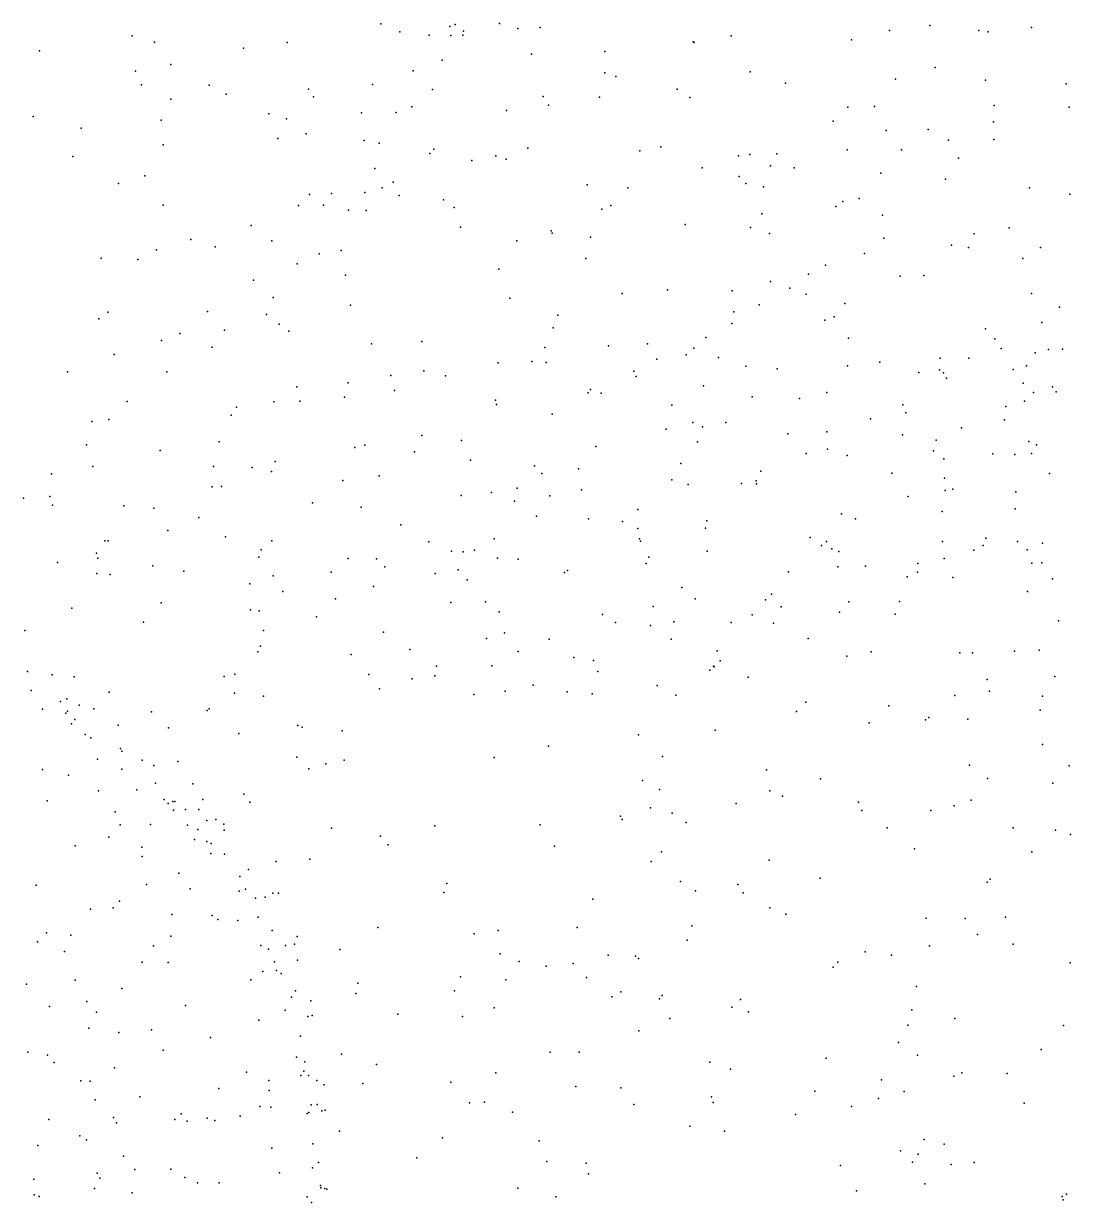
# Model space of a CAD drawing. Header units: metres. Extents: x -25 to 25, y -27.8 to 27.8.
# Drawn here: x 12.195 to 13.737, y 1.75 to 3.486 of the extents above; entities that cross this region are included whole.
import ezdxf

# ---------------------------------------------------------------- set-up
doc = ezdxf.new("R2010")
doc.units = ezdxf.units.M

msp = doc.modelspace()

# ---------------------------------------------------------------- linework, layer by layer
for p in [(12.7208, 3.4858, 10.1117), (12.7492, 3.4743, 14.1617), (12.8225, 3.4819, 12.4815), (12.8304, 3.4848, 14.8346), (12.8426, 3.4752, 5.0234), (12.8959, 3.4863, -14.5302), (12.923, 3.4791, 6.0265), (12.9557, 3.4805, 8.4957), (13.4705, 3.4762, 15.3723), (13.5296, 3.4837, 17.6411), (13.6018, 3.4762, 0.2903), (13.6157, 3.4742, 7.867), (13.6795, 3.4806, 17.0369), (12.3546, 3.4684, -15.1831), (12.3874, 3.4587, 13.2102), (12.5832, 3.4586, 9.5425), (12.7924, 3.4693, 21.2037), (12.8243, 3.4689, 8.6852), (12.8419, 3.4692, 5.2304), (13.1813, 3.4594, 11.1057), (13.1823, 3.4585, 10.8959), (13.2368, 3.4681, 11.8066), (13.4144, 3.4625, 5.9824), (12.2181, 3.446, 1.7493), (12.5187, 3.4501, 21.0878), (12.9427, 3.4412, -17.1318), (13.0511, 3.445, 12.1434), (12.4114, 3.4259, -14.3763), (12.8111, 3.4325, 1.1583), (13.5375, 3.4214, 6.0705), (12.3595, 3.4164, 3.6266), (12.7687, 3.4166, 14.3908), (13.0508, 3.4136, 10.3886), (13.0671, 3.4084, 6.0086), (13.2649, 3.4154, 8.2058), (13.4791, 3.4043, 21.1693), (12.3684, 3.3962, 21.0093), (12.468, 3.3956, 13.4447), (12.6145, 3.3898, 12.615), (12.7088, 3.3967, 5.4813), (12.797, 3.389, 14.5873), (13.1575, 3.3898, 11.4811), (13.3172, 3.3985, 15.3271), (13.6119, 3.403, 18.4655), (13.7306, 3.3974, -14.1996), (12.4114, 3.3749, 9.8482), (12.4932, 3.3822, 12.7485), (12.6217, 3.3782, 5.8715), (12.9601, 3.3791, 0.7265), (13.0432, 3.3779, 12.0032), (13.176, 3.3774, 10.6018), (12.5561, 3.3535, -17.1419), (12.6924, 3.3549, -14.7531), (12.7438, 3.3552, -14.3463), (12.7667, 3.3638, 8.8837), (12.9063, 3.3582, 14.9012), (12.9682, 3.366, 15.0812), (13.4088, 3.3632, 18.0963), (13.4484, 3.3641, 7.9284), (13.6246, 3.3656, 21.1313), (13.7348, 3.363, 9.5445), (12.2087, 3.3494, 20.9036), (12.3976, 3.344, 9.6472), (12.582, 3.346, 4.1145), (13.3871, 3.3427, -16.9851), (13.6236, 3.3416, 7.7196), (12.2797, 3.3322, -14.5852), (12.6109, 3.3241, 5.6196), (13.4656, 3.329, 18.4159), (13.5271, 3.3304, 17.6684), (12.4002, 3.3075, 1.5344), (12.5693, 3.317, 13.708), (12.6964, 3.3141, 21.181), (12.7183, 3.31, 4.8142), (12.7989, 3.3012, 8.6974), (12.9375, 3.3028, 10.1485), (13.1335, 3.3045, 10.2258), (13.408, 3.3003, 10.3918), (13.4881, 3.3001, 9.96), (13.557, 3.3143, 9.7788), (13.6238, 3.3156, 17.2678), (12.2672, 3.2905, 3.4985), (12.793, 3.2949, 6.0185), (12.8548, 3.2846, 21.2226), (12.8905, 3.2917, 0.0923), (12.9057, 3.2867, 12.1807), (13.1025, 3.2988, 11.7835), (13.248, 3.2914, 11.1881), (13.2645, 3.2933, 10.0868), (13.3042, 3.2945, 10.7325), (13.5718, 3.2878, 10.2737), (12.7123, 3.2726, 5.0078), (13.1941, 3.2739, 15.2859), (13.2949, 3.2767, 10.8995), (13.3299, 3.2738, -17.2189), (13.4574, 3.2657, 10.5828), (12.3346, 3.2507, 3.6462), (12.3734, 3.2619, 12.8322), (12.7392, 3.2529, 9.1174), (13.0251, 3.2489, -17.2609), (13.2488, 3.2612, 11.3748), (13.2585, 3.2509, 9.9117), (13.5526, 3.2569, 18.6185), (12.6161, 3.2346, -14.5432), (12.6485, 3.2358, 5.3603), (12.6975, 3.2372, 14.0284), (12.7227, 3.2445, -0.1024), (12.748, 3.233, 14.2332), (13.0849, 3.2444, 21.2274), (13.2848, 3.2459, 21.1924), (13.6764, 3.2443, 10.4562), (13.7357, 3.2352, 21.0643), (12.4005, 3.219, 20.9922), (12.5998, 3.2185, 4.3164), (12.6365, 3.2189, 5.878), (12.8131, 3.2264, 12.3283), (12.8289, 3.2151, 14.5825), (13.0596, 3.2183, 11.9096), (13.3913, 3.2168, 18.1501), (13.4016, 3.2241, 9.5692), (13.4256, 3.2286, 8.0249), (12.6731, 3.2116, 5.1541), (12.6993, 3.211, 10.0097), (13.0464, 3.2128, 15.1597), (13.282, 3.2059, 6.0262), (13.4599, 3.204, 10.8527), (12.5299, 3.1889, 21.0732), (12.8381, 3.1862, 8.823), (12.9717, 3.1808, 0.6578), (13.1692, 3.1902, 11.6809), (13.2655, 3.1861, 0.0439), (13.6468, 3.1855, 6.2527), (12.4412, 3.168, 13.555), (12.5605, 3.1662, 13.7915), (12.9213, 3.1661, 8.684), (12.9736, 3.1775, 0.4286), (13.0298, 3.1716, 9.9118), (13.2933, 3.1769, 8.266), (13.462, 3.1703, 18.7539), (13.5951, 3.1765, 7.9927), (12.3904, 3.1531, 3.7733), (12.4771, 3.1573, 12.6908), (12.6302, 3.1469, 4.9169), (12.6623, 3.1518, 12.5215), (13.4336, 3.1478, 15.3981), (13.5617, 3.16, 17.613), (13.5867, 3.1563, 21.0681), (13.6928, 3.1565, 10.7045), (12.3089, 3.1405, 20.8954), (12.3631, 3.1385, -17.0252), (12.5979, 3.1324, 4.717), (13.0228, 3.1402, 5.9508), (13.3761, 3.1304, 9.407), (13.6666, 3.1403, 18.98), (12.6691, 3.1158, 9.256), (12.895, 3.1243, 14.7292), (13.3509, 3.1172, 11.4225), (13.4858, 3.1144, 11.0597), (13.5207, 3.1151, 8.1446), (12.5332, 3.1083, 5.6276), (13.1435, 3.0941, -0.1308), (13.2387, 3.0927, 15.3168), (13.2948, 3.1064, 18.4603), (13.3235, 3.0966, 18.2523), (12.5626, 3.0826, 4.4194), (12.911, 3.082, 0.8775), (13.0766, 3.0888, 8.6365), (13.3477, 3.0876, 8.3955), (13.4047, 3.0741, 21.1133), (13.6797, 3.0886, 10.8632), (12.3188, 3.0613, 13.1525), (12.4655, 3.0622, 9.8766), (12.5527, 3.0578, 4.2629), (12.6763, 3.0717, 14.092), (12.9817, 3.0566, 9.7617), (13.2409, 3.0617, 8.5592), (13.2782, 3.072, 11.6114), (13.7208, 3.0684, 8.9853), (12.3055, 3.0514, 12.9824), (12.5711, 3.0434, 5.7874), (13.2382, 3.0445, 5.9691), (13.3749, 3.0496, 19.0497), (13.3888, 3.0545, 6.0474), (13.6947, 3.046, -17.2538), (12.4247, 3.0297, 12.779), (12.4905, 3.0347, 4.0183), (12.5853, 3.033, -17.1499), (12.9749, 3.0382, 12.1788), (13.1995, 3.0238, 11.7919), (13.4101, 3.0228, 17.9895), (13.6115, 3.0367, 17.5099), (13.6254, 3.0221, 11.0278), (12.398, 3.0192, 9.6165), (12.4727, 3.0094, 13.789), (12.7072, 3.0143, 14.2903), (12.7814, 3.0177, 1.0674), (12.9627, 3.009, 21.1909), (13.0562, 3.0117, 8.7948), (13.114, 3.0147, 11.9703), (13.182, 3.0081, 18.6541), (13.6346, 3.0075, 8.3833), (13.7046, 3.0061, 1.7539), (13.7253, 3.0068, 17.3653), (12.3279, 2.9986, 13.3592), (12.9435, 2.9883, 8.9345), (13.1277, 2.9919, -17.5161), (13.1706, 2.9985, 18.931), (13.2184, 2.9942, 9.412), (13.4562, 2.9874, 11.4172), (13.5451, 2.9934, 17.7092), (13.5871, 2.9936, 19.3502), (13.6848, 3.0014, 2.104), (12.2594, 2.9731, 3.6437), (12.4055, 2.9733, 1.3554), (12.7843, 2.9747, 0.0549), (12.8936, 2.9867, 0.2426), (12.9646, 2.9869, 14.8568), (13.0939, 2.9741, 18.7913), (13.2587, 2.9818, 19.2636), (13.3048, 2.9776, 9.2837), (13.4083, 2.9822, 19.4365), (13.5135, 2.9722, 9.0492), (13.5441, 2.9761, 6.1715), (13.5497, 2.972, -17.4413), (13.6523, 2.9765, 8.784), (13.6723, 2.9821, 6.3307), (12.6727, 2.9569, -0.6639), (12.7358, 2.9678, -17.3261), (12.8164, 2.9673, 9.1267), (13.097, 2.9662, 15.1352), (13.1961, 2.9525, 19.4156), (13.5541, 2.9639, 8.6036), (13.6673, 2.9564, 2.4201), (12.5971, 2.9511, 9.846), (12.6673, 2.936, 9.3399), (12.7412, 2.9456, 12.573), (13.0266, 2.9424, 19.0378), (13.0296, 2.9473, 5.8799), (13.0455, 2.942, 19.2627), (13.268, 2.9366, 15.3245), (13.378, 2.9426, 8.6758), (13.6823, 2.9426, 19.4789), (13.7105, 2.951, 20.915), (13.7158, 2.944, 2.7095), (12.3472, 2.9293, 13.6214), (12.5082, 2.921, 4.7029), (12.5632, 2.9289, 20.991), (12.6017, 2.93, 12.7081), (12.8901, 2.9315, 12.4137), (12.8912, 2.9249, 19.3321), (13.1498, 2.9239, 19.5661), (13.3378, 2.9339, -17.556), (13.4899, 2.9245, 19.6414), (13.6416, 2.9223, 0.2105), (13.6692, 2.9302, 4.8973), (12.295, 2.9003, 13.1378), (12.3203, 2.9029, 20.6963), (12.5003, 2.9096, 5.6631), (12.9732, 2.9111, 19.5302), (13.4422, 2.9042, 6.0493), (13.4945, 2.9126, 15.423), (13.6398, 2.9023, 5.0521), (13.1413, 2.8889, -0.265), (13.1806, 2.8987, 21.1225), (13.195, 2.8923, 5.8925), (13.2294, 2.8986, 8.8593), (13.3779, 2.885, 8.9115), (13.5764, 2.8906, 1.7545), (12.2876, 2.8657, -16.9317), (12.4827, 2.8701, 4.0412), (12.7814, 2.8795, 19.5749), (12.8397, 2.872, 9.3019), (13.1875, 2.8699, 9.1942), (13.3204, 2.882, 9.0917), (13.4894, 2.8806, 4.8569), (13.5389, 2.8727, 2.0714), (13.6757, 2.8707, 19.6421), (12.3959, 2.8573, 5.3204), (12.6825, 2.8617, 14.2634), (12.6976, 2.8654, 19.1814), (12.7707, 2.8556, 14.4442), (13.0375, 2.863, 14.9873), (13.3476, 2.8527, 19.7759), (13.3788, 2.8595, 11.6688), (13.4078, 2.8501, 5.063), (13.535, 2.8567, 20.8951), (13.6227, 2.8525, 1.4442), (13.6549, 2.8517, 5.301), (13.6795, 2.8528, 15.4767), (13.6867, 2.8655, 17.4929), (12.2969, 2.8336, 3.757), (12.4743, 2.8338, -17.1443), (12.5315, 2.8321, 19.3011), (12.5655, 2.841, 9.7041), (12.8529, 2.8432, 18.9329), (12.9475, 2.835, 18.7649), (13.1628, 2.8381, 15.2177), (13.5504, 2.845, 2.2914), (12.2359, 2.8231, 20.5308), (12.5597, 2.8266, 14.1281), (12.7187, 2.8199, 5.8227), (12.9579, 2.8235, 21.0897), (13.012, 2.8303, 12.2874), (13.1495, 2.8141, 19.769), (13.2806, 2.8267, -0.0603), (13.4738, 2.8242, 17.8959), (13.5515, 2.8167, 6.1528), (13.7062, 2.8234, 6.362), (12.4724, 2.804, 19.4941), (12.4861, 2.8043, 20.7756), (12.6649, 2.8131, 19.6745), (12.9218, 2.8019, 5.8345), (13.0167, 2.7994, 9.2403), (13.1739, 2.8071, 4.9035), (13.2524, 2.8088, 5.0492), (13.2739, 2.8128, 21.0084), (13.2743, 2.808, 18.2487), (13.5524, 2.7982, 2.4812), (13.5638, 2.8006, 11.4213), (13.6566, 2.7966, 11.2616), (12.1947, 2.787, 1.3191), (12.2336, 2.7897, 13.5703), (12.6201, 2.7804, 1.1174), (12.8392, 2.7912, 9.4639), (12.8838, 2.7956, 19.7537), (12.9178, 2.7825, 0.5926), (12.9701, 2.7906, -0.8467), (13.498, 2.7897, 4.4028), (12.2375, 2.7768, 13.3969), (12.3424, 2.7756, 13.0119), (12.3866, 2.7722, 19.3593), (12.6922, 2.7741, 12.7062), (13.0995, 2.7706, 21.0334), (13.3994, 2.7638, 15.3795), (13.5477, 2.7677, 19.9491), (13.6554, 2.7715, 20.6878), (12.4527, 2.7584, 19.6482), (12.7506, 2.7477, 20.9516), (12.9501, 2.7607, 12.4344), (13.027, 2.7568, 4.626), (13.0772, 2.7529, 18.538), (13.2012, 2.7535, 4.3995), (13.4202, 2.7568, 1.6706), (12.4074, 2.7396, 20.4439), (12.492, 2.7302, 20.6161), (12.8878, 2.7271, 4.9076), (13.0998, 2.7425, -0.682), (13.1018, 2.727, 15.0492), (13.199, 2.7429, 5.2134), (13.3535, 2.7292, 4.2825), (13.612, 2.7283, 1.2366), (12.3143, 2.7241, 13.9581), (12.3192, 2.7245, 5.289), (12.5446, 2.711, 19.0166), (12.5603, 2.7243, 4.6349), (12.7915, 2.723, 0.2365), (12.8588, 2.7103, 19.9494), (13.1033, 2.7237, -17.6273), (13.3701, 2.7173, 20.0645), (13.3773, 2.7235, 20.8434), (13.3851, 2.7126, 2.1996), (13.5485, 2.7231, 20.1174), (13.5945, 2.7103, 17.7211), (13.6081, 2.7174, -17.53), (13.6588, 2.7231, 5.5906), (13.6731, 2.7109, 17.5842), (13.6958, 2.7208, 12.8837), (12.2449, 2.6924, 19.531), (12.3022, 2.7059, 20.1457), (12.3042, 2.6988, 19.1622), (12.5411, 2.7002, 4.3092), (12.6728, 2.6981, 20.8248), (12.7148, 2.6978, 20.0291), (12.8249, 2.7088, 4.6666), (12.8424, 2.7082, 12.5911), (12.8929, 2.6988, 14.5889), (12.9233, 2.6971, 4.4299), (13.1157, 2.7003, 12.2212), (13.2016, 2.7092, 19.9822), (13.3958, 2.7085, 5.4568), (13.5508, 2.6983, 2.6816), (13.6948, 2.6921, 20.2315), (12.3028, 2.6761, 19.8669), (12.3221, 2.6747, 5.4948), (12.3853, 2.6874, 3.9521), (12.4309, 2.6798, 5.0715), (12.6478, 2.678, 5.063), (12.7268, 2.6859, 4.5037), (12.8009, 2.6759, 18.7815), (12.8348, 2.6813, 5.1017), (12.9914, 2.6778, 20.9546), (12.9961, 2.6806, 14.8236), (13.1119, 2.6907, 4.2099), (13.3216, 2.6786, 1.7796), (13.3943, 2.6861, 11.7467), (13.4347, 2.6871, 0.1557), (13.5117, 2.6783, 5.6101), (13.5119, 2.6911, 20.6001), (13.6798, 2.6915, 12.7327), (12.5279, 2.661, -0.5408), (12.5624, 2.6729, 20.2074), (12.8482, 2.6666, 4.2831), (13.4963, 2.671, 20.3487), (13.5635, 2.6703, 4.1682), (13.7102, 2.6682, 12.5133), (12.5767, 2.6498, 20.4762), (12.7103, 2.6569, 5.7983), (13.1643, 2.6554, 5.4155), (13.2967, 2.6456, 3.9944), (13.6737, 2.6495, 1.1048), (12.2657, 2.6252, 13.0398), (12.3973, 2.6328, -17.1862), (12.5288, 2.6228, 5.7259), (12.6544, 2.639, 0.082), (12.8243, 2.6333, 20.8506), (12.8752, 2.6346, 4.0936), (13.1219, 2.6274, -0.8774), (13.1842, 2.6389, -0.2192), (13.2876, 2.6375, 2.0833), (13.3109, 2.6271, 5.6146), (13.4104, 2.6345, 1.3992), (13.4852, 2.6348, 5.9331), (12.5418, 2.6212, 5.2422), (12.6263, 2.6124, 14.2853), (12.8955, 2.6197, 5.338), (13.0473, 2.6157, 12.3438), (13.2682, 2.6154, 20.2151), (13.3967, 2.6194, 2.4515), (13.4787, 2.6161, 17.9873), (13.7192, 2.6062, 15.4776), (12.1967, 2.5923, -16.9612), (12.3715, 2.6046, 14.1204), (12.548, 2.5922, -0.2153), (12.7251, 2.5897, 20.3242), (12.9033, 2.5886, 20.1764), (13.0667, 2.604, 3.8982), (13.1184, 2.5995, 18.4291), (13.1527, 2.6047, 20.7885), (13.237, 2.6039, 18.2885), (13.2995, 2.6031, 20.6469), (12.8764, 2.5806, -1.0357), (12.9691, 2.5792, 20.7895), (13.1486, 2.5792, 5.6351), (13.3503, 2.5805, 18.1528), (12.5396, 2.5606, 18.8801), (12.5437, 2.5693, 1.0135), (12.6774, 2.5566, 12.779), (12.7637, 2.5644, 0.4834), (12.9231, 2.5614, 5.6851), (13.2163, 2.5622, 20.3641), (13.4075, 2.5545, 3.8443), (13.4431, 2.5609, 2.6421), (13.5738, 2.5592, 11.584), (13.5925, 2.5595, 2.8627), (13.6546, 2.5618, 5.9529), (13.6909, 2.5634, 6.2383), (12.8029, 2.5394, 12.6654), (12.8844, 2.5401, 20.4056), (13.0055, 2.5522, 5.5316), (13.0342, 2.5481, 20.3159), (13.2112, 2.5398, 15.2466), (13.2119, 2.5387, 12.0513), (13.2207, 2.5475, 3.7902), (12.2006, 2.5319, 22.1424), (12.2369, 2.5269, 18.9809), (12.269, 2.5239, 3.8757), (12.4904, 2.5245, 5.4179), (12.506, 2.5276, -17.4009), (12.7032, 2.5275, 4.0182), (12.7669, 2.5211, 5.73), (12.8005, 2.5255, 14.4639), (13.0408, 2.532, 20.4906), (13.2057, 2.5338, 2.1803), (13.2621, 2.5235, 2.3492), (13.6143, 2.5199, 3.9323), (13.7139, 2.5242, -17.4838), (12.2057, 2.5037, 21.581), (12.3209, 2.5014, 5.5628), (12.719, 2.506, 18.7347), (12.9043, 2.503, 3.8269), (12.9454, 2.5115, 18.5559), (12.9957, 2.5016, 12.4384), (13.1278, 2.5113, 15.0377), (13.6174, 2.5028, 12.6014), (12.2491, 2.4878, 21.9965), (12.2585, 2.4917, 22.4853), (12.5055, 2.4998, -0.7374), (12.548, 2.4956, 12.8863), (12.8578, 2.4981, -17.6246), (13.0321, 2.4987, 14.8536), (13.1554, 2.4969, 1.8281), (13.3468, 2.4865, 11.8796), (13.5666, 2.4966, 12.8091), (13.6956, 2.4953, 12.3453), (12.2227, 2.4762, 22.6074), (12.2568, 2.4706, 21.8992), (12.2595, 2.4732, 21.4387), (12.2765, 2.4824, 22.1081), (12.298, 2.4766, 22.4005), (12.3832, 2.4724, 12.986), (12.4652, 2.4742, 14.2332), (12.468, 2.4767, 5.6756), (13.3335, 2.4728, 1.304), (13.4693, 2.4814, 11.7191), (13.6922, 2.4748, 0.9793), (12.2653, 2.4547, 1.003), (12.2701, 2.4611, 21.644), (12.334, 2.4525, 22.197), (12.5986, 2.4524, 0.2902), (12.6049, 2.4498, 14.3037), (13.4401, 2.4561, 18.1308), (13.5234, 2.4608, 3.7978), (13.5281, 2.4642, 1.0975), (13.5855, 2.4617, 0.3783), (12.2852, 2.4388, 21.8039), (12.2938, 2.4338, 21.3365), (12.4081, 2.4486, 18.8609), (12.512, 2.4403, 0.0086), (12.6641, 2.4443, 5.607), (13.1007, 2.4385, 1.998), (13.2136, 2.4452, 1.5369), (12.3374, 2.4182, 21.9579), (12.3392, 2.4144, 21.4531), (12.968, 2.422, -1.2455), (13.6957, 2.424, 17.8588), (12.3034, 2.4027, -17.3306), (12.3692, 2.4012, 22.5153), (12.422, 2.3993, 4.0077), (12.597, 2.4054, 0.5196), (12.6672, 2.4011, 12.7839), (12.8881, 2.4051, 12.5672), (13.1357, 2.4067, 2.2765), (12.2224, 2.3872, 22.7865), (12.3395, 2.3879, 22.62), (12.3868, 2.3935, 22.0812), (12.6147, 2.3885, 3.8913), (12.64, 2.3955, -17.5933), (13.2892, 2.387, 15.3212), (13.588, 2.3938, 18.0396), (13.735, 2.3929, 13.3151), (12.2609, 2.3791, 14.2213), (12.3891, 2.3674, 21.3964), (12.4442, 2.3664, 22.2415), (13.1063, 2.3711, -17.6642), (13.3684, 2.3738, 18.2491), (13.6148, 2.3741, 2.9771), (13.7111, 2.3672, 12.0583), (12.3053, 2.3559, 22.7325), (12.3615, 2.3576, 21.298), (12.5194, 2.3509, -1.0432), (13.1316, 2.358, -0.7768), (13.2941, 2.356, 2.6498), (13.3128, 2.3481, 3.6068), (12.2294, 2.3412, 22.8655), (12.402, 2.343, 21.8561), (12.4075, 2.3374, 22.6152), (12.4148, 2.3402, 21.6219), (12.4156, 2.3277, 21.7524), (12.4177, 2.3404, 21.4911), (12.433, 2.3283, 21.9527), (12.453, 2.3283, 22.0924), (12.459, 2.3433, 22.3612), (12.528, 2.3391, 12.8734), (13.1181, 2.331, 15.0166), (13.2442, 2.3371, 18.3444), (13.4245, 2.3393, 0.2992), (13.5657, 2.3337, 13.071), (13.5905, 2.3421, 12.5175), (12.3298, 2.3251, 21.1672), (12.4645, 2.3123, 22.519), (12.4781, 2.3139, 18.7772), (13.0741, 2.3187, -0.3458), (13.0767, 2.3139, 1.6838), (13.1501, 2.323, -1.3474), (13.4293, 2.3268, 15.456), (13.5311, 2.3271, 12.6887), (12.3369, 2.306, 0.6255), (12.3816, 2.3065, 0.3333), (12.4362, 2.3052, -0.5623), (12.4516, 2.2988, 21.3674), (12.4895, 2.307, 22.2851), (12.4902, 2.2979, 22.1862), (12.6481, 2.3012, 14.3831), (12.8005, 2.3045, -1.3641), (12.9557, 2.3057, 14.7449), (13.1706, 2.3095, -0.0331), (13.4667, 2.3013, 11.855), (13.6524, 2.3013, 11.9315), (13.7148, 2.2978, 3.7747), (12.3201, 2.2879, 22.8216), (12.4467, 2.2841, 22.6699), (12.4645, 2.2812, 21.6598), (12.471, 2.2784, 21.5538), (12.7204, 2.2893, 3.7268), (12.7316, 2.2763, 12.7071), (13.7368, 2.2914, 0.9036), (12.2705, 2.2748, 21.0445), (12.369, 2.2728, 14.2622), (12.3696, 2.2592, -0.8971), (12.4706, 2.2636, 21.8303), (12.4905, 2.2627, 21.9979), (12.977, 2.2744, 18.5076), (13.1345, 2.2663, 2.5266), (13.5073, 2.2705, 12.8536), (13.6802, 2.2663, 15.5075), (12.5667, 2.2518, 3.7988), (12.6163, 2.2554, 18.695), (13.1191, 2.2519, 1.5085), (13.293, 2.2536, -1.1028), (12.4236, 2.2346, 22.7695), (12.5132, 2.2299, 22.5949), (12.5259, 2.2401, 22.5098), (13.3681, 2.2273, 2.8355), (13.6186, 2.2256, 18.1472), (12.2134, 2.2171, 23.0121), (12.3759, 2.2181, 22.8654), (12.4401, 2.2116, -0.1545), (12.5122, 2.2082, 21.7817), (12.5217, 2.2113, 21.4493), (12.814, 2.206, -1.5751), (12.818, 2.2196, 3.618), (13.1623, 2.2224, 18.4278), (13.1846, 2.2084, -1.5867), (13.2471, 2.2181, 2.7033), (13.6142, 2.2212, 3.0349), (12.3359, 2.1935, 3.9299), (12.5364, 2.1977, 21.9681), (12.5508, 2.1993, 22.0796), (12.562, 2.2052, 22.1815), (12.5701, 2.205, 22.4031), (13.0334, 2.1962, 12.3184), (13.2545, 2.2056, 1.2966), (12.2935, 2.1815, 20.9775), (12.3268, 2.1838, 22.9468), (12.4132, 2.1739, 21.1039), (12.4727, 2.1723, -1.2435), (13.2939, 2.1834, 12.0282), (13.3175, 2.1745, -1.4202), (12.481, 2.1663, 21.2073), (12.5102, 2.1649, 22.7215), (12.5403, 2.1698, 21.6229), (12.7167, 2.1545, 14.5316), (13.0101, 2.1547, 2.4596), (13.1793, 2.157, 15.1727), (13.5243, 2.1682, 1.035), (13.5816, 2.168, 13.1322), (13.641, 2.1696, 3.6556), (12.2284, 2.1469, 12.887), (12.2642, 2.1431, 14.3448), (12.4115, 2.142, 22.8989), (12.5611, 2.1504, 22.5667), (12.5975, 2.1413, -17.6894), (12.8587, 2.1455, -1.8267), (12.8938, 2.1504, 2.1962), (13.5998, 2.1443, 12.114), (12.2151, 2.1333, 0.2839), (12.2552, 2.1192, 23.0556), (12.386, 2.1278, 12.8487), (12.544, 2.1282, 21.8005), (12.5556, 2.1228, 21.8934), (12.5803, 2.1283, 22.1262), (12.5936, 2.1302, 22.3259), (12.6607, 2.122, 3.6644), (13.1724, 2.136, -1.8319), (13.4345, 2.119, 11.9659), (13.529, 2.1275, 18.2707), (13.6524, 2.1302, 0.9359), (12.3692, 2.1035, 22.9651), (12.4077, 2.1029, 21.0584), (12.5643, 2.1042, 12.7508), (12.5982, 2.1067, 22.2194), (12.897, 2.1157, 12.4579), (12.9246, 2.1045, -2.1728), (13.0045, 2.1016, 1.6466), (13.056, 2.1137, -0.4508), (13.0962, 2.1124, 15.0426), (13.1003, 2.1089, -2.0556), (13.394, 2.1037, 18.3749), (13.4731, 2.114, 2.9706), (13.7365, 2.1026, 18.1189), (12.5473, 2.09, 21.3115), (12.5674, 2.0911, 21.4944), (12.5741, 2.0869, 22.6328), (12.9644, 2.0977, 3.5005), (13.3872, 2.0962, 3.4903), (12.1988, 2.0711, 20.8426), (12.2705, 2.077, -17.55), (12.5295, 2.0777, 22.7766), (12.6872, 2.0726, 18.6531), (12.8384, 2.0818, 18.6065), (12.9053, 2.0776, -2.8752), (13.0238, 2.0812, -2.5366), (13.5101, 2.0676, 12.8926), (12.3393, 2.0649, -0.5321), (12.5895, 2.0521, 22.033), (12.5952, 2.0613, -1.731), (12.6842, 2.0573, 12.6288), (12.8296, 2.0612, 2.0381), (13.0615, 2.0524, 1.5063), (13.0744, 2.0597, 12.2038), (13.1315, 2.0496, -3.0228), (13.1356, 2.0543, 2.7016), (12.233, 2.0383, 9.8017), (12.2879, 2.0456, 18.7443), (12.4333, 2.0396, -1.4962), (12.5802, 2.0329, 21.78), (12.6178, 2.0464, 22.357), (12.8881, 2.0365, -3.1162), (13.2379, 2.0373, -2.5408), (13.2507, 2.0486, 1.2825), (13.5032, 2.0334, 15.5177), (12.3023, 2.0297, 20.9106), (12.5413, 2.0181, 21.2102), (12.6135, 2.0236, 22.5259), (12.6197, 2.025, 22.216), (12.7461, 2.0269, 3.5595), (12.8411, 2.0236, 2.3371), (13.1468, 2.0208, -0.1147), (13.2624, 2.0302, 0.0754), (13.5667, 2.0208, 12.2737), (12.2908, 2.0064, 3.8442), (12.3349, 1.9997, 23.0685), (12.3829, 2.0038, 20.9762), (13.1012, 2.0023, -17.7175), (13.4973, 2.0109, 12.1263), (13.7267, 2.0103, 13.3069), (12.47, 1.9928, 22.9448), (12.6028, 1.9946, 22.6826), (13.4837, 1.985, 0.2723), (12.2008, 1.9711, 12.7499), (12.2301, 1.9665, -1.1853), (12.4005, 1.9741, 12.7236), (12.5968, 1.9635, 21.355), (12.6629, 1.9678, 14.6484), (12.9703, 1.9708, 14.9505), (13.0129, 1.9711, 18.5442), (13.5117, 1.9664, 3.5114), (13.6935, 1.9751, -17.5642), (12.24, 1.9558, 20.829), (12.3285, 1.9477, -0.3483), (12.6091, 1.9569, 21.5505), (12.7144, 1.9527, -3.2557), (13.2057, 1.9562, 2.8016), (13.236, 1.9458, 12.0818), (13.3768, 1.9619, -2.296), (12.279, 1.9287, 9.6727), (12.293, 1.9282, 9.9164), (12.523, 1.9415, 14.5787), (12.5558, 1.9291, 21.206), (12.6033, 1.9368, 21.8153), (12.6076, 1.9431, 21.6974), (12.6143, 1.9364, 22.047), (12.6266, 1.9291, 22.5751), (12.8906, 1.9407, 3.4975), (13.4585, 1.93, -1.5118), (13.5653, 1.9356, 13.0569), (13.577, 1.9403, -2.6741), (13.6434, 1.9393, 0.9481), (12.4821, 1.9173, -1.9235), (12.5567, 1.9147, -2.1467), (12.6373, 1.9229, 22.4846), (12.6945, 1.9247, 12.5049), (12.8239, 1.9268, 18.6175), (13.0082, 1.9205, 2.6463), (13.0747, 1.9186, -3.2167), (13.3603, 1.9136, 15.4501), (13.4919, 1.9131, 18.3705), (12.3003, 1.9005, 18.6941), (12.3661, 1.9053, 23.0721), (12.6181, 1.8934, 21.6151), (12.6272, 1.8938, 22.1414), (12.8517, 1.8961, 2.4596), (12.8738, 1.8975, 12.3459), (13.0937, 1.8941, -0.4693), (13.2082, 1.9052, 18.4735), (13.2107, 1.8966, 1.3143), (13.4539, 1.9026, -1.2888), (13.6685, 1.8957, -2.9067), (12.4269, 1.8802, -3.3222), (12.5136, 1.8767, 21.1168), (12.5425, 1.8909, -3.0789), (12.559, 1.89, 22.8335), (12.6124, 1.8804, 21.3852), (12.6151, 1.8823, 21.9752), (12.6343, 1.8845, 22.2293), (12.6391, 1.8855, 22.3747), (12.9147, 1.8824, -17.7685), (13.332, 1.8789, -1.0171), (13.4142, 1.8908, -3.0696), (12.2319, 1.8719, 23.1846), (12.3272, 1.8747, 14.5953), (12.3314, 1.867, 20.9045), (12.4176, 1.8716, 20.9912), (12.4359, 1.8692, -17.6906), (12.4653, 1.8739, 18.677), (12.4762, 1.8702, 22.9722), (13.1763, 1.8617, 15.2335), (12.2774, 1.8478, -0.058), (12.2875, 1.8417, 3.7577), (12.6602, 1.8544, 14.7564), (12.8119, 1.8446, 1.8035), (13.2273, 1.8548, 3.4349), (13.5213, 1.8421, 1.0514), (12.2158, 1.8333, -0.724), (12.5604, 1.8294, -2.4945), (12.6208, 1.836, 22.0554), (12.9542, 1.8402, 1.59), (13.4863, 1.8255, -1.9389), (13.5509, 1.8354, 3.0755), (12.342, 1.8178, -4.61), (12.6293, 1.8084, 21.6116), (12.774, 1.8151, 3.5106), (12.9656, 1.8101, 3.4634), (13.0233, 1.8074, 12.2066), (13.5041, 1.8091, 12.8198), (13.5126, 1.8208, 12.4205), (13.5949, 1.8084, -2.2959), (12.3031, 1.7926, -4.924), (12.3585, 1.798, 9.8331), (12.4117, 1.7987, -3.5693), (12.5715, 1.7934, 22.8504), (12.6204, 1.8006, 21.9204), (13.0267, 1.7919, 15.0678), (13.3982, 1.8042, 3.4612), (13.5609, 1.8053, 15.4971), (12.2099, 1.7841, 20.7512), (12.3068, 1.7852, 23.1491), (12.4324, 1.7862, 21), (12.4509, 1.7784, 23.026), (12.4827, 1.7783, 12.4829), (12.6319, 1.7745, 18.6488), (13.5225, 1.7771, 0.1557), (12.2101, 1.761, 23.2183), (12.2175, 1.7582, -4.0005), (12.2994, 1.7702, 10.1468), (12.3549, 1.7638, 14.7041), (12.6126, 1.7576, 22.7264), (12.6324, 1.7712, 22.1757), (12.6387, 1.7702, 22.2719), (12.6416, 1.7693, 3.5763), (12.9227, 1.7706, -3.3825), (12.9789, 1.758, 2.6742), (13.4216, 1.7669, 2.991), (13.7244, 1.7585, 15.3447), (13.7311, 1.7617, -2.5055), (12.6188, 1.7496, 21.3617), (13.726, 1.7536, 3.1327)]:
    msp.add_point(p)

doc.saveas('drawing.dxf')
